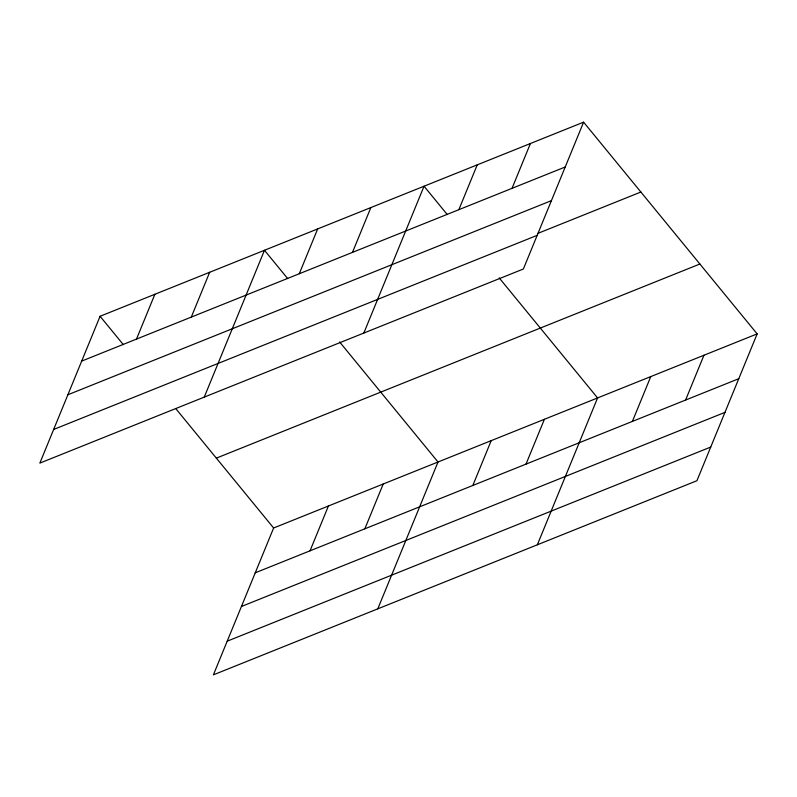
<?xml version="1.0" encoding="UTF-8"?>
<svg xmlns="http://www.w3.org/2000/svg" width="797" height="797" viewBox="0 0 797 797"><rect width="100%" height="100%" fill="white"/><g stroke="black" fill="none" stroke-linecap="round" stroke-linejoin="round"><path stroke-width="1.2" d="M583.603 122.16L100.073 316.279L39.85 463.117L523.38 268.997L583.603 122.16L757.15 333.883L696.927 480.721L213.397 674.84L273.62 528.003L757.15 333.883M136.496 339.094L154.877 294.272M191.29 317.096L209.671 272.275M204.251 397.115L264.474 250.278L287.697 278.601M299.283 273.74L317.664 228.928M352.473 252.39L370.854 207.569M363.821 333.056L424.044 186.219L447.256 214.542M310.033 550.817L328.414 505.995M458.843 209.681L477.234 164.869M364.837 528.819L383.218 483.998M512.033 188.331L530.413 143.51M377.798 608.838L438.021 462.001L339.602 341.933M472.83 485.463L491.211 440.641M526.01 464.113L544.401 419.292M537.357 544.779L597.581 397.942L499.171 277.874M632.39 421.404L650.77 376.592M685.579 400.054L703.96 355.233M81.692 361.091L565.222 166.981M67.884 394.764L551.414 200.645M537.895 233.372L640.878 192.027M53.658 429.453L537.188 235.334M216.346 458.126L699.876 264.016M255.239 572.814L738.769 378.705M241.431 606.487L724.961 412.368M227.205 641.177L710.735 447.057M100.073 316.279L123.296 344.603M175.978 408.881L273.62 528.003"/></g></svg>
